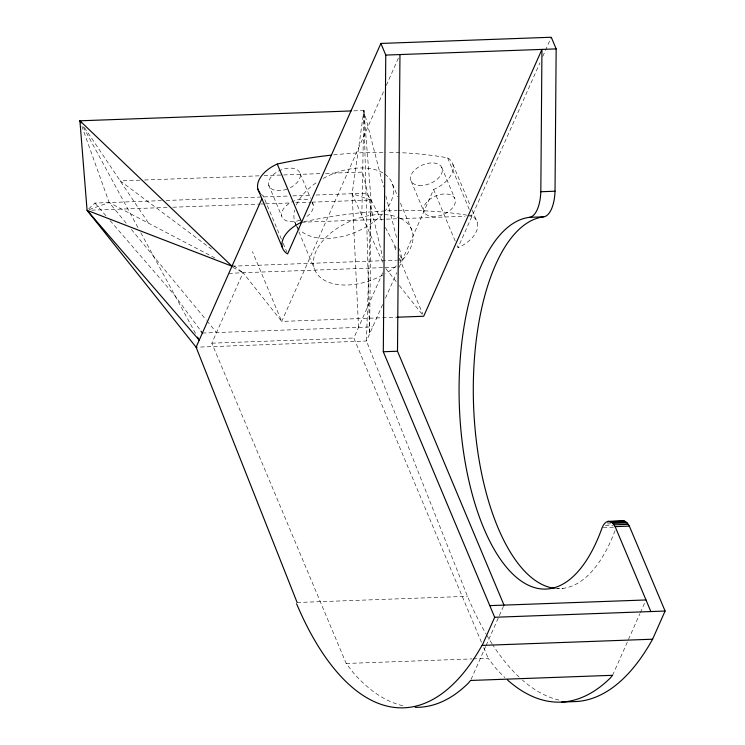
<?xml version="1.0" encoding="UTF-8"?>
<svg xmlns="http://www.w3.org/2000/svg" width="745" height="745" viewBox="0 0 745 745"><rect width="100%" height="100%" fill="white"/><g stroke="black" fill="none" stroke-linecap="round" stroke-linejoin="round"><path stroke-width="0.56" stroke-dasharray="3.73 2.79" d="M358.541 327.381L352.143 193.709L363.886 110.493L371.057 200.023L369.585 333.974L363.886 110.493L353.456 110.865M361.828 215.454L363.886 110.493L383.563 186.93M316.103 195.022L366.344 193.197L371.057 200.023L366.466 341.014L467.488 596.326A321.514 137.881 87.9 0 0 486.122 634.097M402.756 705.72A321.514 137.881 87.9 0 1 353.465 672.949L346.202 663.478L211.841 343.166L243.056 272.717L382.744 267.641M383.479 91.775L281.712 321.412L397.15 317.212M386.301 85.396L399.497 55.624M481.456 642.246L353.828 338.016L382.725 272.81M382.623 304.547L366.466 341.014L196.103 347.207M385.454 298.177L396.75 272.679M399.106 267.362L433.59 189.547A28.412 16.958 -22.8 0 0 447.633 157.847A363.057 216.674 -22.8 0 0 386.916 152.297M457.113 245.617L457.998 247.74L539.957 62.794M542.779 56.406L551.272 37.25M471.082 679.403L485.656 646.502M486.131 645.44L503.527 606.179M612.595 675.305L639.871 613.75M640.346 612.688L645.049 602.081M88.655 208.879L94.95 203.059L161.469 200.638M89.186 209.596L109.152 202.538L215.333 258.189M228.79 273.406L243.056 272.717L281.712 321.412L252.425 251.587M139.92 180.169L120.196 180.877L211.412 249.063M144.567 179.992L259.428 175.82M264.065 175.652L320.918 173.594M325.556 173.417L362.685 172.076L382.679 257.453M166.126 200.47L288.194 196.037M292.85 195.87L311.447 195.19M91.719 210.165L167.057 207.436M172.859 207.222L259.791 204.065M260.946 204.018L264.419 203.897M265.583 203.851L291.081 202.929M295.718 202.761L310.786 202.212M311.941 202.165L371.057 200.023L382.734 222.383M301.66 222.224L465.094 216.292M469.722 216.115L472.041 216.031L471.157 213.917M231.984 266.188L396.573 260.21M397.737 260.173L402.365 260.005L399.478 248.756M202.351 333.052L372.742 326.859M211.841 343.166L353.828 338.016M607.417 523.931L610.695 523.81M605.285 525.588L612.93 525.309M603.254 527.572L614.178 527.171M555.36 588.625L563.006 588.345M297.115 602.509L467.488 596.326M346.202 663.478L472.032 658.906M473.187 658.869L488.189 658.319L495.453 667.799A321.514 137.881 87.9 0 0 504.942 677.624M385.044 267.557L396.945 267.39M371.057 200.023L352.143 193.709L382.725 262.352M232.794 267.334L243.056 272.717L233.753 265.76M94.95 203.059L106.302 216.19M110.083 220.567L175.122 295.886L200.312 330.268M126.184 223.155L109.152 202.538L81.857 126.25M131.371 229.432L206.188 319.987M206.924 320.881L216.553 332.54M385.761 268.461L396.498 281.992M399.367 285.596L422.275 314.446M84.39 127.479L148.581 223.202M83.235 126.911L138.039 227.691M140.805 232.775L195.916 334.123M385.388 227.467L396.536 248.821M399.711 254.92L402.365 260.005M452.932 164.412L470.244 205.676M472.013 209.904L477.34 222.597M447.633 157.847L469.378 209.69M441.655 167.234L454.674 198.272M433.59 189.547L455.335 241.389M411.175 181.193L424.194 212.223M392.503 184.108L397.83 196.81M400.493 203.152L412.032 230.661M394.412 246.427L396.629 251.717M399.292 258.068L422.815 314.139M300.151 173.622L310.479 198.235M312.267 202.51L313.17 204.651M483.701 647.61L488.189 658.319M294.918 222.317L296.249 225.484M296.696 226.545L298.466 230.782M298.913 231.835L314.446 268.861M268.703 185.123L281.722 216.162M281.396 239.117L263.199 195.739A28.412 16.958 -22.8 0 1 260.787 193.924M283.174 243.345L286.723 251.81M385.873 195.926L396.582 237.515M303.82 221.759A363.057 216.674 -22.8 0 1 397.178 210.556M398.268 210.528A363.057 216.674 -22.8 0 1 466.752 215.128M467.813 215.305A363.057 216.674 -22.8 0 1 472.041 216.031A28.412 16.958 -22.8 0 1 457.998 247.74M615.063 530.636A186.11 79.817 87.9 0 1 557.53 588.578M333.648 154.886A363.057 216.674 -22.8 0 1 385.836 152.287M384.904 174.218A52.429 31.29 -22.8 0 1 385.388 210.667M382.604 213.908A52.429 31.29 -22.8 0 1 299.956 230.093M299.211 229.339A52.429 31.29 -22.8 0 1 296.659 226.024M296.147 225.12A52.429 31.29 -22.8 0 1 294.62 210.025M296.38 204.931A52.429 31.29 -22.8 0 1 317.5 181.882M323.237 178.409A52.429 31.29 -22.8 0 1 383.964 173.576M287.086 189.081A16.772 10.011 -22.8 0 1 269.252 179.992A16.772 10.011 -22.8 0 1 295.784 169.096A16.772 10.011 -22.8 0 1 289.116 188.252M400.419 218.397A52.429 31.29 -22.8 0 1 399.804 262.836M396.424 265.881A52.429 31.29 -22.8 0 1 385.668 273.452M382.725 275.11A52.429 31.29 -22.8 0 1 319.996 277.112A52.429 31.29 -22.8 0 1 333.518 230.894A52.429 31.29 -22.8 0 1 399.45 217.94M311.941 202.333A16.772 10.011 -22.8 0 1 305.012 217.754M300.105 220.12A16.772 10.011 -22.8 0 1 282.271 211.021A16.772 10.011 -22.8 0 1 308.803 200.126M558.946 700.039A321.514 137.881 87.9 0 1 522.366 680.036M519.144 677.112A321.514 137.881 87.9 0 1 492.678 644.742M492.072 643.81A321.514 137.881 87.9 0 1 486.709 635.094M418.96 185.421A16.772 10.011 -22.8 0 0 442.353 169.767A16.772 10.011 -22.8 0 0 417.926 167.457A16.772 10.011 -22.8 0 0 418.96 185.421M431.979 216.45A16.772 10.011 -22.8 0 0 455.372 200.805A16.772 10.011 -22.8 0 0 430.945 198.487A16.772 10.011 -22.8 0 0 431.979 216.45"/><path stroke-width="1.12" d="M561.637 702.079L575.838 701.557A321.514 137.881 87.9 0 0 652.601 639.21L665.089 611.03L629.348 526.11L627.067 522.869L624.543 521.09L610.351 521.602C606.365 520.187 603.413 524.405 602.165 527.609A186.11 79.817 87.9 0 1 469.425 483.142A186.11 79.817 87.9 0 1 529.481 217.344A30.107 12.907 87.9 0 0 540.823 191.744L541.95 49.403L423.7 316.253L397.15 317.212M554.215 588.289A186.11 79.817 87.9 0 1 473.466 402.039A186.11 79.817 87.9 0 1 543.673 216.832A30.107 12.907 87.9 0 0 555.025 191.223L556.152 48.891L551.272 37.25L380.891 43.443L287.607 253.924A28.412 16.958 -22.8 0 1 301.66 222.224L277.252 164.04A363.057 216.674 -22.8 0 1 331.376 155.128M652.601 639.21L482.22 645.403L494.68 617.27L383.303 351.752L385.77 55.074L380.891 43.443M504.002 605.117L397.504 351.23L399.963 54.562M297.115 602.509L196.103 347.207L261.802 198.896M621.954 520.885L624.543 521.09M610.351 521.602L612.874 523.39L615.146 526.622L629.348 526.11M494.68 617.27L665.089 611.03M385.77 55.074L556.152 48.891M196.103 347.207L87.081 210.332L79.911 120.802L351.137 110.949M540.823 191.744L555.025 191.223M529.481 217.344L543.673 216.832M383.303 351.752L397.504 351.23M607.762 521.398L623.248 520.783M607.585 521.854L614.141 521.621M611.626 522.301L625.828 521.789M612.874 523.39L627.067 522.869M614.048 524.834L628.249 524.322M489.8 605.629L645.99 599.958L650.869 611.598M81.019 122.841L79.911 120.802L231.984 266.188L87.081 210.332L199.204 340.167L197.565 337.14M200.992 331.199L202.351 333.052M79.911 120.802L81.186 122.711M615.146 526.622L645.99 599.958M257.91 189.174L282.318 247.359M482.136 645.161A321.514 138.589 88.1 0 1 296.575 603.739M260.126 193.225A28.412 16.958 -22.8 0 1 277.252 164.04M507.354 679.831A321.514 137.881 87.9 0 0 610.192 678.108L612.595 675.305L470.607 680.464L468.205 683.267A321.514 137.881 87.9 0 1 415.161 707.303"/></g></svg>
